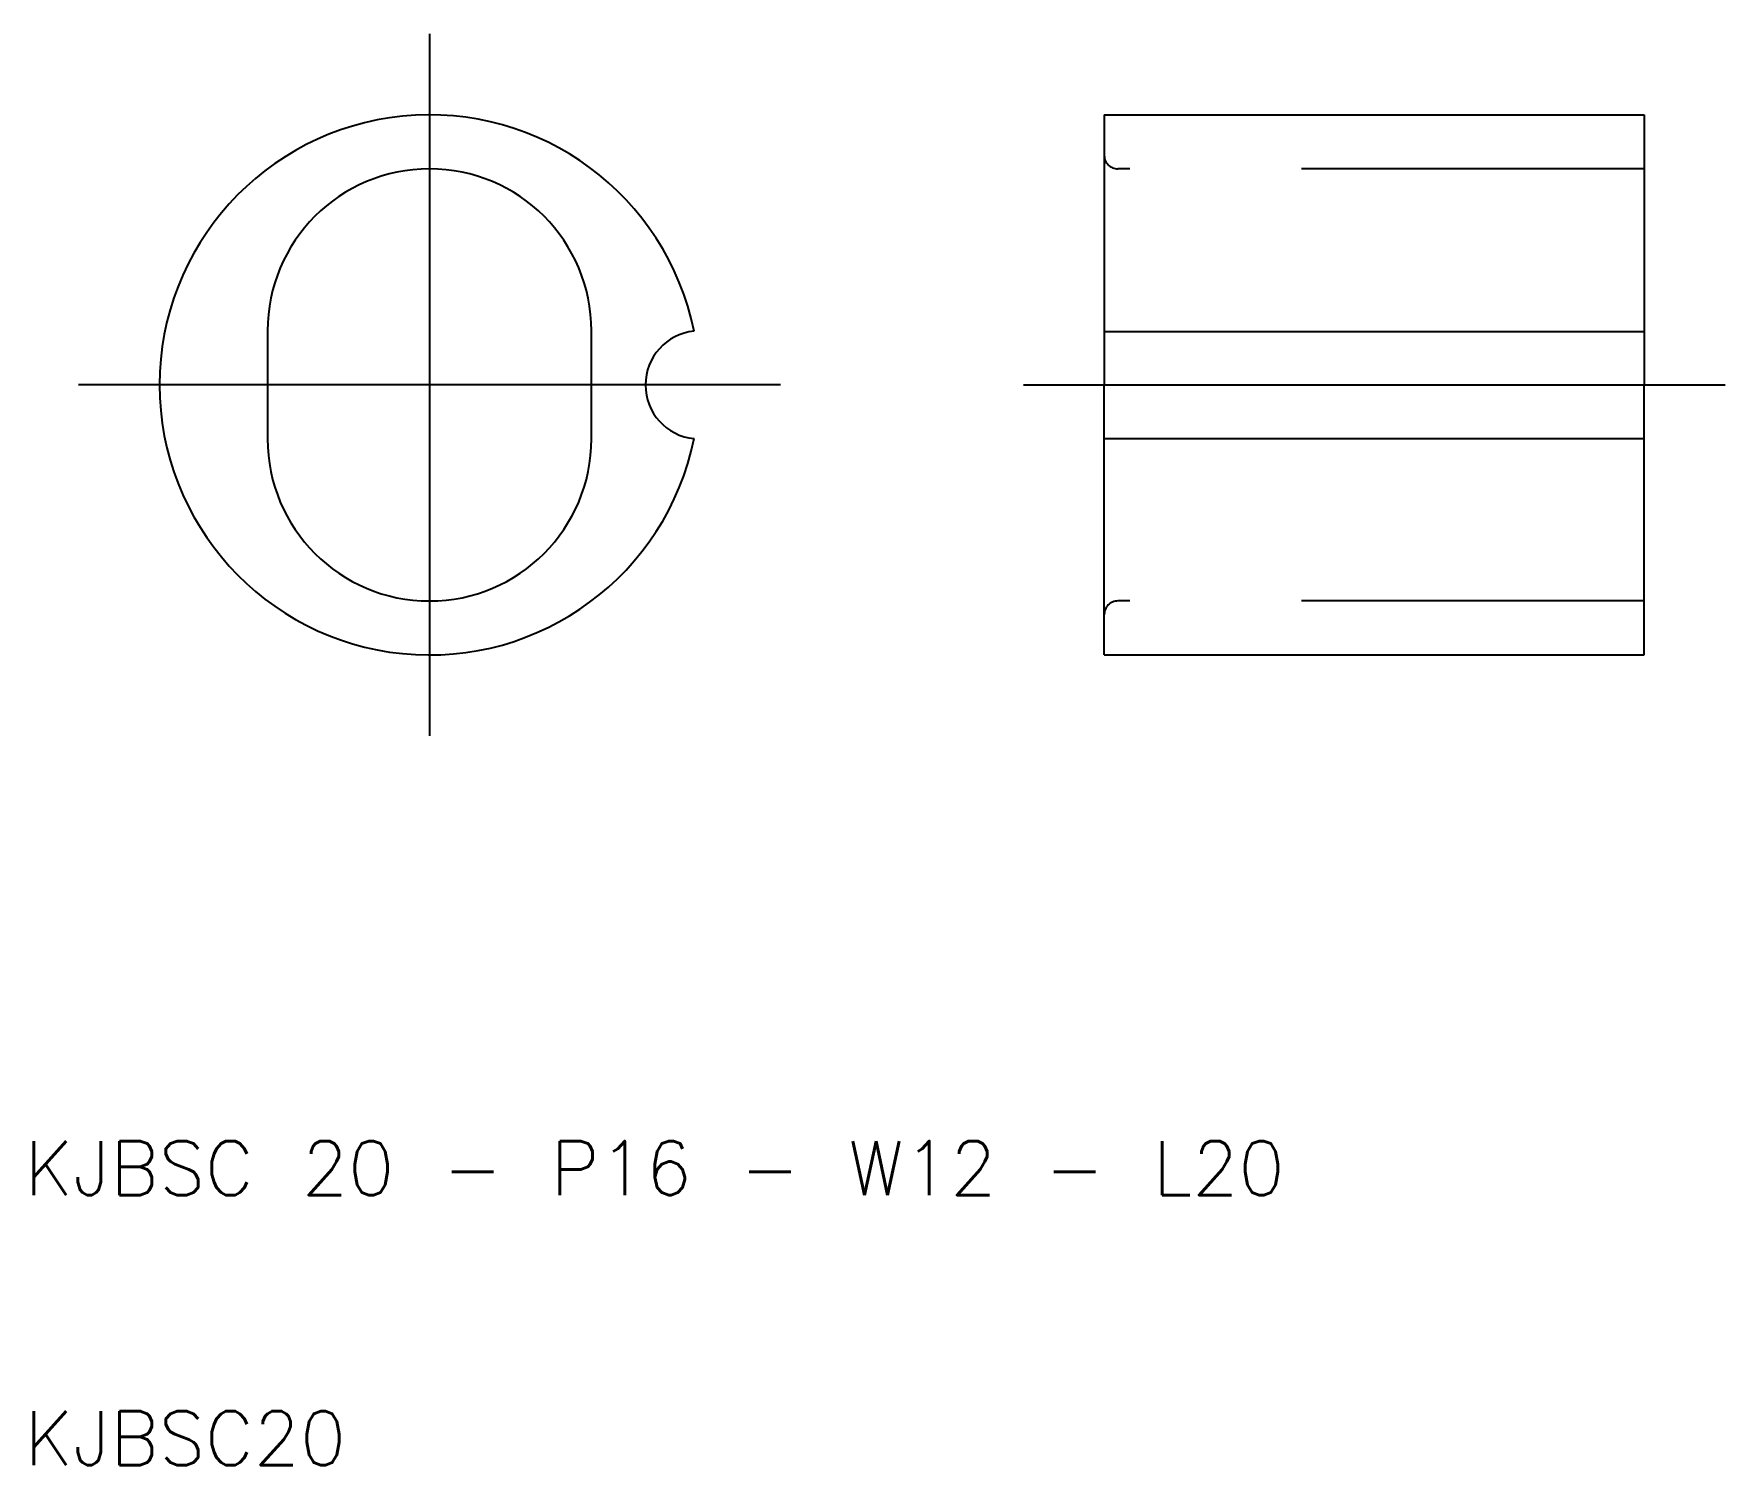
# Model space of a CAD drawing. Extents: x 10.3 to 73, y 10 to 63.
import ezdxf

# ---------------------------------------------------------------- set-up
doc = ezdxf.new("R2010")
doc.units = 0
doc.linetypes.add('CENTER', pattern=[50.8, 31.75, -6.35, 6.35, -6.35])
doc.linetypes.add('DASHED', pattern=[19.05, 12.7, -6.35])
doc.layers.get('0').update_dxf_attribs({"linetype": 'CONTINUOUS'})
doc.layers.add('CENTER', color=1, linetype='CENTER')
doc.styles.get("Standard").update_dxf_attribs({"font": 'txt.shx'})

msp = doc.modelspace()

# ---------------------------------------------------------------- linework, layer by layer
for p, q in [((50, 60), (70, 60)), ((50, 60), (50, 50)), ((70, 60), (70, 50)), ((19, 52), (19, 48)), ((31, 48), (31, 52)), ((50, 51.984), (70, 51.984)), ((50, 40), (50, 50)), ((70, 40), (70, 50)), ((50, 48.016), (70, 48.016)), ((50, 40), (70, 40))]:
    msp.add_line(p, q)
at = {"color": 3, "linetype": 'DASHED'}
for p, q in [((70, 58), (50.5, 58)), ((70, 42), (50.5, 42))]:
    msp.add_line(p, q, dxfattribs=at)
for centre, radius, start, end in [((25, 50), 10, 11.47834, 348.52166), ((25, 52), 6, 0, 180), ((35, 50), 2, 95.73917, 264.26083), ((25, 48), 6, 180, 0)]:
    msp.add_arc(centre, radius, start, end)
for centre, start, end in [((50.5, 58.5), 180, 270), ((50.5, 41.5), 90, 180)]:
    msp.add_arc(centre, 0.5, start, end, dxfattribs=at)
at = {"layer": 'CENTER'}
for p, q in [((25, 63), (25, 37)), ((38, 50), (12, 50)), ((47, 50), (73, 50))]:
    msp.add_line(p, q, dxfattribs=at)

# ---------------------------------------------------------------- texts
for s, p in [('KJBSC 20 - P16 - W12 - L20', (10, 20)), ('KJBSC20', (10, 10))]:
    msp.add_text(s, height=2).set_placement(p)

doc.saveas('drawing.dxf')
